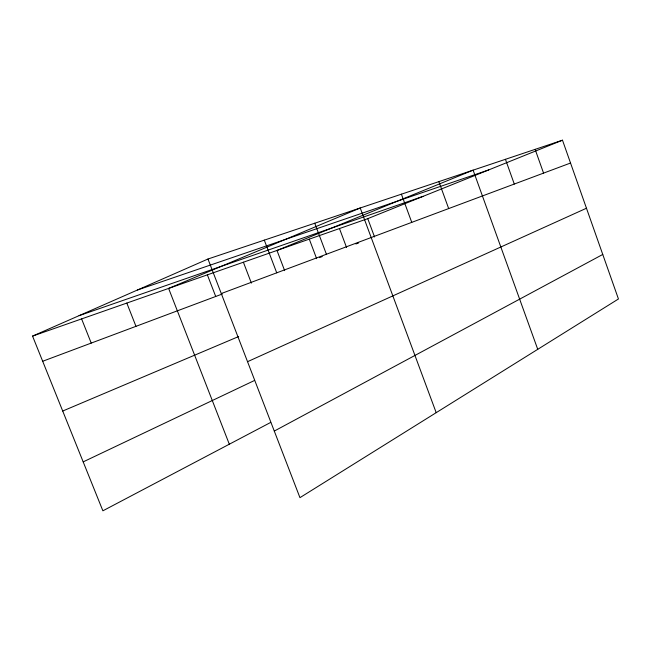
<?xml version="1.0" encoding="UTF-8"?>
<svg xmlns="http://www.w3.org/2000/svg" width="651" height="651" viewBox="0 0 651 651"><rect width="100%" height="100%" fill="white"/><g stroke="black" fill="none" stroke-linecap="round" stroke-linejoin="round"><path stroke-width="0.98" d="M274.283 431.076L602.761 254.46M270.702 422.418L102.882 510.807L32.55 336.103L207.97 259.017L562.488 140.193L618.45 298.98L299.948 497.657L207.97 259.017M83.182 461.876L254.533 380.461M247.543 361.679L586.47 208.23M62.716 411.033L238.673 336.534M32.55 336.103L367.758 218.646L562.488 140.193M42.681 361.264L222.284 294.008M319.446 257.617L322.245 256.567M355.885 243.97L358.685 242.921M221.283 293.544L570.536 163.035M79.08 315.662L423.166 196.325M137.467 289.996L488.714 169.919M81.611 318.917L91.23 343.085M126.823 303.073L135.969 326.33M229.315 444.218L168.617 288.426L360.223 207.986L436.194 412.669M207.368 274.852L215.709 296.465M243.401 262.223L251.384 283.104M284.65 270.645L276.984 250.456L473.114 170.147L537.742 349.327M264.298 240.138L276.724 272.826M314.759 223.22L326.411 254.256M309.29 239.137L316.638 258.667M339.48 228.558L346.544 247.47M367.758 218.646L374.561 236.98M401.407 194.185L411.757 222.365M438.872 181.621L448.677 208.572M505.445 159.316L514.29 184.054M535.13 149.364L543.561 173.117"/></g></svg>
